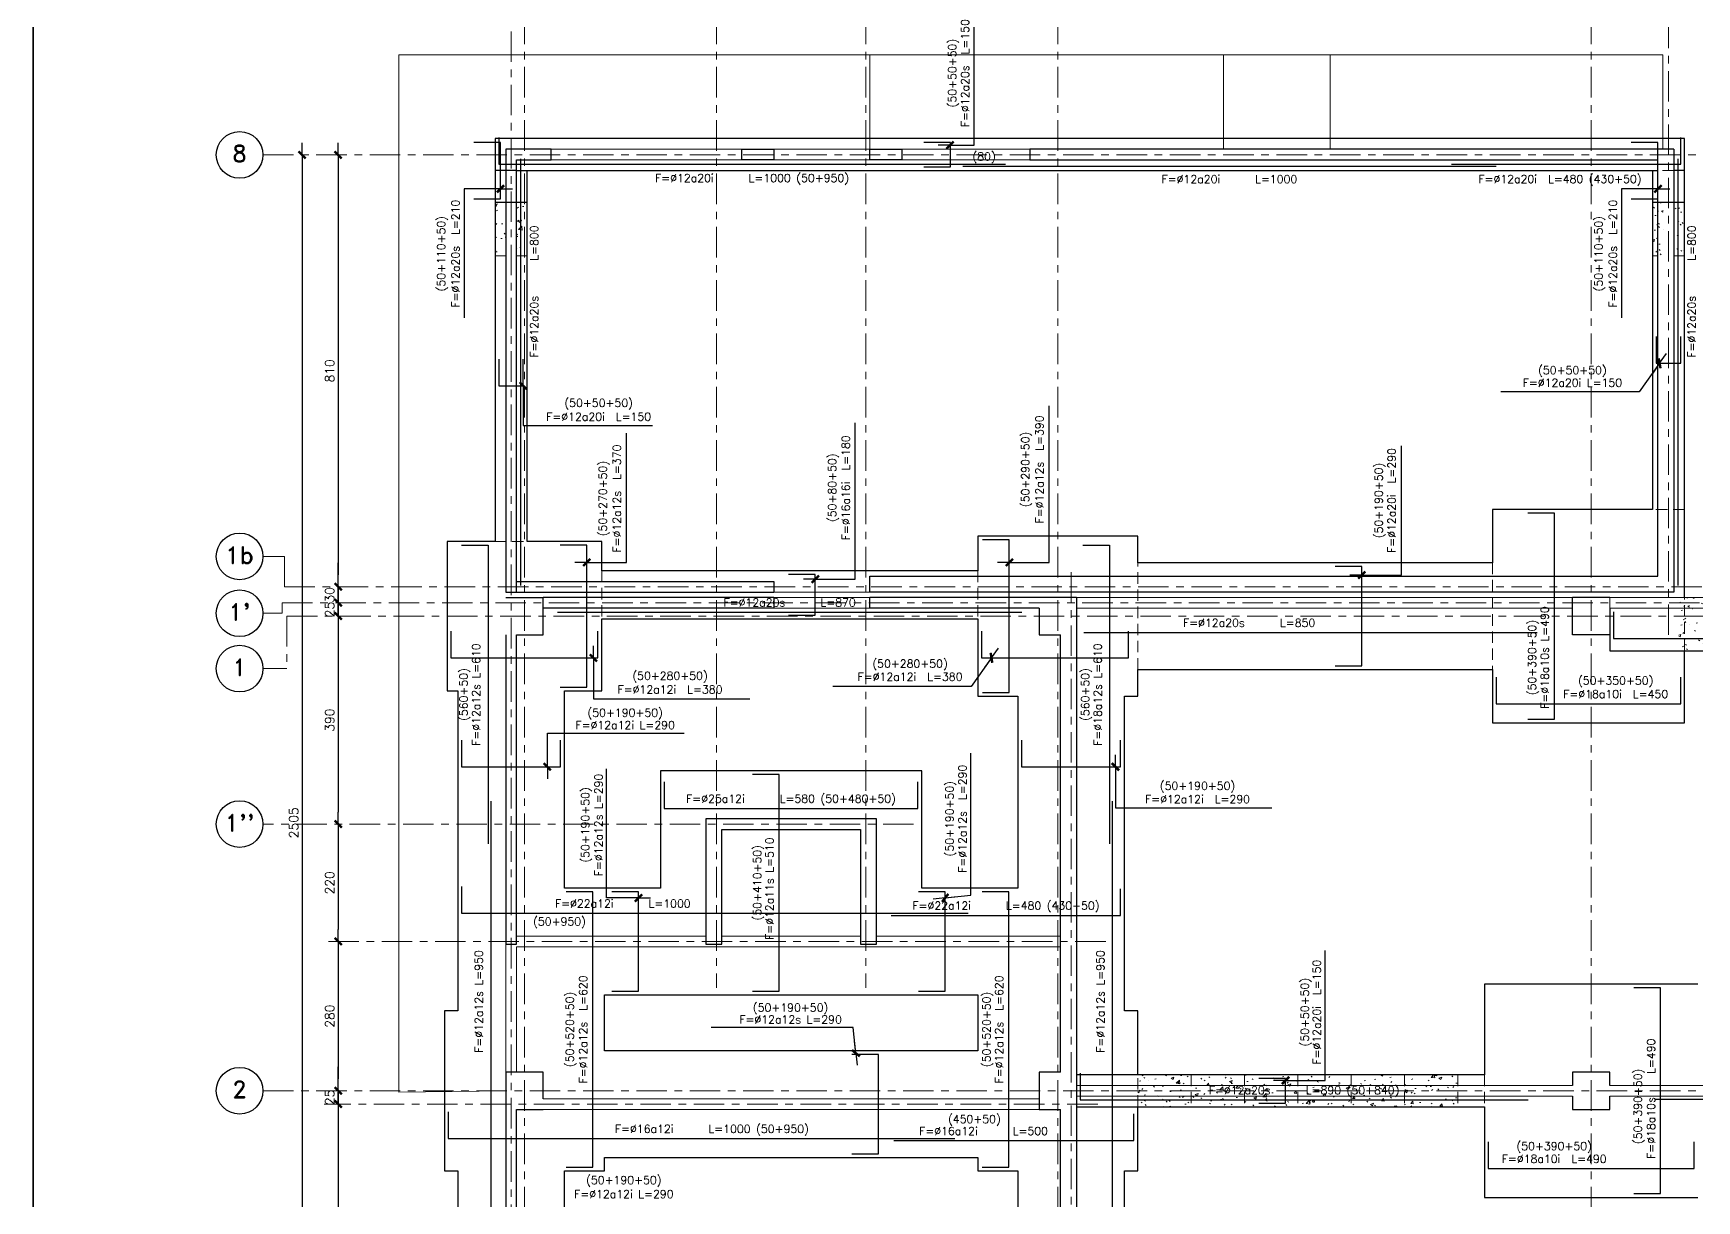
# Model space of a CAD drawing. Extents: x -4 to 6083, y -4 to 8618.
# Drawn here: x 0 to 3119, y 5314 to 7503 of the extents above; entities that cross this region are included whole.
import ezdxf
from ezdxf.enums import TextEntityAlignment as Align
from ezdxf.xclip import XClip

# ---------------------------------------------------------------- set-up
doc = ezdxf.new("R2010")
doc.units = 0
doc.header["$LTSCALE"] = 45
doc.header["$MEASUREMENT"] = 0
doc.header["$XCLIPFRAME"] = 0
doc.linetypes.add('2017_67-100$0$Grid Line', pattern=[2.2225, 1.27, -0.3175, 0.3175, -0.3175])
doc.linetypes.add('2017_67-100$0$RLE-PROYECCION', pattern=[0.71438, 0.47625, -0.23813])
doc.layers.get('0').update_dxf_attribs({"linetype": 'CONTINUOUS'})
for name, color, linetype, lineweight in [('2017_67-100$0$A-GENM', 3, 'CONTINUOUS', 15), ('2017_67-100$0$RLE-EJE', 3, 'CONTINUOUS', 25), ('2017_67-100$0$RLE-EJES', 1, '2017_67-100$0$Grid Line', 9), ('2017_67-100$0$RLE-FUNDACION', 3, 'CONTINUOUS', 25), ('2017_67-100$0$RLE-LOSA', 3, 'CONTINUOUS', 15), ('2017_67-100$0$RLE-MURO', 3, 'CONTINUOUS', 25), ('2017_67-100$0$RLE-PROYECCION', 2, '2017_67-100$0$RLE-PROYECCION', 15), ('2017_67-100$0$RLE-VIGA', 3, 'CONTINUOUS', 15)]:
    doc.layers.add(name, color=color, linetype=linetype, lineweight=lineweight)
for name, color, linetype in [('2017_67-100$0$RLA-COTAS', 2, 'CONTINUOUS'), ('fe', 7, 'CONTINUOUS'), ('RLA-FORMATO', 7, 'CONTINUOUS'), ('TEXTOS-SM', 3, 'CONTINUOUS')]:
    doc.layers.add(name, color=color, linetype=linetype)
doc.styles.add('2017_67-100$0$ROMAND', font='romand', dxfattribs={"height": 31.5})
doc.styles.add('2017_67-100$0$ROMANS', font='ROMANS.shx', dxfattribs={"height": 16.875})
doc.styles.add('ROMANS', font='ROMANS.shx', dxfattribs={"height": 16.875})
doc.styles.add('ROMANS0', font='romans.shx')
doc.dimstyles.new('2017_67-100$0$ING-75', dxfattribs={"dimscale": 75, "dimtxt": 0.27, "dimasz": 0.3, "dimexe": 0, "dimexo": 0, "dimgap": 0.1, "dimtad": 1, "dimdec": 1, "dimzin": 12, "dimdsep": 46, "dimtxsty": '2017_67-100$0$ROMANS', "dimblk": '2017_67-100$0$TICK1', "dimblk1": '2017_67-100$0$TICK1', "dimblk2": '2017_67-100$0$TICK1', "dimcen": 0.09, "dimclrd": 2, "dimclre": 1, "dimclrt": 3, "dimadec": 0, "dimazin": 0, "dimtfac": 1, "dimtdec": 0, "dimtix": 1, "dimtmove": 2, "dimatfit": 3, "dimldrblk": '2017_67-100$0$TICK1', "dimfxl": 0, "dimfxlon": 1, "dimtolj": 1, "dimtzin": 0, "dimarcsym": 0})
doc.dimstyles.new('ING-75', dxfattribs={"dimscale": 75, "dimtxt": 0.27, "dimasz": 0.3, "dimexe": 0, "dimexo": 0, "dimgap": 0.1, "dimtad": 1, "dimdec": 1, "dimzin": 12, "dimdsep": 46, "dimtxsty": 'ROMANS', "dimblk": 'TICK1', "dimblk1": 'TICK1', "dimblk2": 'TICK1', "dimcen": 0.09, "dimclrd": 2, "dimclre": 1, "dimclrt": 3, "dimadec": 0, "dimazin": 0, "dimtfac": 1, "dimtdec": 0, "dimtix": 1, "dimtmove": 2, "dimatfit": 3, "dimldrblk": 'TICK1', "dimfxl": 0, "dimfxlon": 1, "dimtolj": 1, "dimtzin": 0, "dimarcsym": 0})

# ---------------------------------------------------------------- blocks, each defined once
blk = doc.blocks.new('2017_67-100$0$TICK1')
at = {"color": 2}
for points in [[(0, 0), (-1, 0)], [(0, 0), (1, 0)]]:
    blk.add_lwpolyline(points, dxfattribs=at)
at = {"color": 2, "const_width": 0.2}
blk.add_lwpolyline([(-0.3, -0.3), (0.3, 0.3)], dxfattribs=at)
blk = doc.blocks.new('*D53')
at = {"layer": '2017_67-100$0$RLA-COTAS', "color": 2, "lineweight": -2, "transparency": 16777216}
blk.add_line((385.6, 7252.6), (385.6, 4792.6), dxfattribs=at)
at = {"layer": '2017_67-100$0$RLA-COTAS', "color": 2, "lineweight": -2, "transparency": 16777216, "xscale": 22.5, "yscale": 22.5, "zscale": 22.5}
for p, rotation in [((385.6, 7275.1), 90), ((385.6, 4770.1), 270)]:
    blk.add_blockref('2017_67-100$0$TICK1', p, dxfattribs=dict(at, rotation=rotation))
at = {"layer": '2017_67-100$0$RLA-COTAS', "color": 3, "transparency": 16777216, "insert": (369.7, 6022.6), "char_height": 16.88, "attachment_point": 5, "rotation": 90, "style": '2017_67-100$0$ROMANS'}
blk.add_mtext('\\A1;2505', dxfattribs=at)
blk = doc.blocks.new('*D54')
at = {"layer": '2017_67-100$0$RLA-COTAS', "color": 2, "lineweight": -2, "transparency": 16777216}
blk.add_line((453.1, 7252.6), (453.1, 6487.6), dxfattribs=at)
at = {"layer": '2017_67-100$0$RLA-COTAS', "color": 2, "lineweight": -2, "transparency": 16777216, "xscale": 22.5, "yscale": 22.5, "zscale": 22.5}
for p, rotation in [((453.1, 7275.1), 90), ((453.1, 6465.1), 270)]:
    blk.add_blockref('2017_67-100$0$TICK1', p, dxfattribs=dict(at, rotation=rotation))
at = {"layer": '2017_67-100$0$RLA-COTAS', "color": 3, "transparency": 16777216, "insert": (437.2, 6870.1), "char_height": 16.88, "attachment_point": 5, "rotation": 90, "style": '2017_67-100$0$ROMANS'}
blk.add_mtext('\\A1;810', dxfattribs=at)
blk = doc.blocks.new('*D55')
at = {"layer": '2017_67-100$0$RLA-COTAS', "color": 2, "lineweight": -2, "transparency": 16777216}
for p, q in [((453.1, 6487.6), (453.1, 6510.1)), ((453.1, 6465.1), (453.1, 6435.1)), ((453.1, 6412.6), (453.1, 6390.1))]:
    blk.add_line(p, q, dxfattribs=at)
at = {"layer": '2017_67-100$0$RLA-COTAS', "color": 2, "lineweight": -2, "transparency": 16777216, "xscale": 22.5, "yscale": 22.5, "zscale": 22.5}
for p, rotation in [((453.1, 6465.1), 270), ((453.1, 6435.1), 90)]:
    blk.add_blockref('2017_67-100$0$TICK1', p, dxfattribs=dict(at, rotation=rotation))
at = {"layer": '2017_67-100$0$RLA-COTAS', "color": 3, "transparency": 16777216, "insert": (437.2, 6450.1), "char_height": 16.88, "attachment_point": 5, "rotation": 90, "style": '2017_67-100$0$ROMANS'}
blk.add_mtext('\\A1;30', dxfattribs=at)
blk = doc.blocks.new('*D56')
at = {"layer": '2017_67-100$0$RLA-COTAS', "color": 2, "lineweight": -2, "transparency": 16777216}
for p, q in [((453.1, 6457.6), (453.1, 6480.1)), ((453.1, 6435.1), (453.1, 6410.1)), ((453.1, 6387.6), (453.1, 6365.1))]:
    blk.add_line(p, q, dxfattribs=at)
at = {"layer": '2017_67-100$0$RLA-COTAS', "color": 2, "lineweight": -2, "transparency": 16777216, "xscale": 22.5, "yscale": 22.5, "zscale": 22.5}
for p, rotation in [((453.1, 6435.1), 270), ((453.1, 6410.1), 90)]:
    blk.add_blockref('2017_67-100$0$TICK1', p, dxfattribs=dict(at, rotation=rotation))
at = {"layer": '2017_67-100$0$RLA-COTAS', "color": 3, "transparency": 16777216, "insert": (437.2, 6422.6), "char_height": 16.88, "attachment_point": 5, "rotation": 90, "style": '2017_67-100$0$ROMANS'}
blk.add_mtext('\\A1;25', dxfattribs=at)
blk = doc.blocks.new('*D57')
at = {"layer": '2017_67-100$0$RLA-COTAS', "color": 2, "lineweight": -2, "transparency": 16777216}
blk.add_line((453.1, 6387.6), (453.1, 6042.6), dxfattribs=at)
at = {"layer": '2017_67-100$0$RLA-COTAS', "color": 2, "lineweight": -2, "transparency": 16777216, "xscale": 22.5, "yscale": 22.5, "zscale": 22.5}
for p, rotation in [((453.1, 6410.1), 90), ((453.1, 6020.1), 270)]:
    blk.add_blockref('2017_67-100$0$TICK1', p, dxfattribs=dict(at, rotation=rotation))
at = {"layer": '2017_67-100$0$RLA-COTAS', "color": 3, "transparency": 16777216, "insert": (437.2, 6215.1), "char_height": 16.88, "attachment_point": 5, "rotation": 90, "style": '2017_67-100$0$ROMANS'}
blk.add_mtext('\\A1;390', dxfattribs=at)
blk = doc.blocks.new('*D58')
at = {"layer": '2017_67-100$0$RLA-COTAS', "color": 2, "lineweight": -2, "transparency": 16777216}
blk.add_line((453.1, 5997.6), (453.1, 5822.6), dxfattribs=at)
at = {"layer": '2017_67-100$0$RLA-COTAS', "color": 2, "lineweight": -2, "transparency": 16777216, "xscale": 22.5, "yscale": 22.5, "zscale": 22.5}
for p, rotation in [((453.1, 6020.1), 90), ((453.1, 5800.1), 270)]:
    blk.add_blockref('2017_67-100$0$TICK1', p, dxfattribs=dict(at, rotation=rotation))
at = {"layer": '2017_67-100$0$RLA-COTAS', "color": 3, "transparency": 16777216, "insert": (437.2, 5910.1), "char_height": 16.88, "attachment_point": 5, "rotation": 90, "style": '2017_67-100$0$ROMANS'}
blk.add_mtext('\\A1;220', dxfattribs=at)
blk = doc.blocks.new('*D59')
at = {"layer": '2017_67-100$0$RLA-COTAS', "color": 2, "lineweight": -2, "transparency": 16777216}
blk.add_line((453.1, 5777.6), (453.1, 5542.6), dxfattribs=at)
at = {"layer": '2017_67-100$0$RLA-COTAS', "color": 2, "lineweight": -2, "transparency": 16777216, "xscale": 22.5, "yscale": 22.5, "zscale": 22.5}
for p, rotation in [((453.1, 5800.1), 90), ((453.1, 5520.1), 270)]:
    blk.add_blockref('2017_67-100$0$TICK1', p, dxfattribs=dict(at, rotation=rotation))
at = {"layer": '2017_67-100$0$RLA-COTAS', "color": 3, "transparency": 16777216, "insert": (437.2, 5660.1), "char_height": 16.88, "attachment_point": 5, "rotation": 90, "style": '2017_67-100$0$ROMANS'}
blk.add_mtext('\\A1;280', dxfattribs=at)
blk = doc.blocks.new('*D60')
at = {"layer": '2017_67-100$0$RLA-COTAS', "color": 2, "lineweight": -2, "transparency": 16777216}
for p, q in [((453.1, 5542.6), (453.1, 5565.1)), ((453.1, 5520.1), (453.1, 5495.1)), ((453.1, 5472.6), (453.1, 5450.1))]:
    blk.add_line(p, q, dxfattribs=at)
at = {"layer": '2017_67-100$0$RLA-COTAS', "color": 2, "lineweight": -2, "transparency": 16777216, "xscale": 22.5, "yscale": 22.5, "zscale": 22.5}
for p, rotation in [((453.1, 5520.1), 270), ((453.1, 5495.1), 90)]:
    blk.add_blockref('2017_67-100$0$TICK1', p, dxfattribs=dict(at, rotation=rotation))
at = {"layer": '2017_67-100$0$RLA-COTAS', "color": 3, "transparency": 16777216, "insert": (437.2, 5507.6), "char_height": 16.88, "attachment_point": 5, "rotation": 90, "style": '2017_67-100$0$ROMANS'}
blk.add_mtext('\\A1;25', dxfattribs=at)
blk = doc.blocks.new('*D61')
at = {"layer": '2017_67-100$0$RLA-COTAS', "color": 2, "lineweight": -2, "transparency": 16777216}
blk.add_line((453.1, 5472.6), (453.1, 5048.1), dxfattribs=at)
at = {"layer": '2017_67-100$0$RLA-COTAS', "color": 2, "lineweight": -2, "transparency": 16777216, "xscale": 22.5, "yscale": 22.5, "zscale": 22.5}
for p, rotation in [((453.1, 5495.1), 90), ((453.1, 5025.6), 270)]:
    blk.add_blockref('2017_67-100$0$TICK1', p, dxfattribs=dict(at, rotation=rotation))
at = {"layer": '2017_67-100$0$RLA-COTAS', "color": 3, "transparency": 16777216, "insert": (437.2, 5260.4), "char_height": 16.88, "attachment_point": 5, "rotation": 90, "style": '2017_67-100$0$ROMANS'}
blk.add_mtext('\\A1;469.5', dxfattribs=at)
blk = doc.blocks.new('TICK1')
at = {"color": 2}
for points in [[(0, 0), (-1, 0)], [(0, 0), (1, 0)]]:
    blk.add_lwpolyline(points, dxfattribs=at)
at = {"color": 2, "const_width": 0.2}
blk.add_lwpolyline([(-0.3, -0.3), (0.3, 0.3)], dxfattribs=at)
blk = doc.blocks.new('2017_67-100')
at = {"layer": '2017_67-100$0$A-GENM'}
h = blk.add_hatch(dxfattribs=at)
h.set_pattern_fill('FP_3', color=1, style=0, pattern_type=2)
h.set_pattern_definition([(50, (3196.585, 5997.944), (54.65545, -4.7815), [5.715, -62.865]), (355, (3196.585, 5997.944), (-10.5728, 57.3166), [4.572, -50.292]), (100.451, (3201.14, 5997.546), (44.0828, 52.5349), [4.857, -53.427]), (46.184, (3196.585, 6013.184), (81.3237, -12.6129), [8.572, -94.297]), (96.636, (3203.36, 6012.13), (71.2212, 74.2287), [7.286, -80.141]), (351.184, (3196.585, 6013.18), (71.2217, 74.2274), [6.858, -75.438]), (21, (3204.205, 6009.374), (45.4846, -30.6795), [5.715, -62.865]), (326, (3204.205, 6009.374), (18.5405, 55.256), [4.572, -50.292]), (71.451, (3207.995, 6006.817), (64.0251, 24.5763), [4.857, -53.427]), (37.5, (3196.585, 5997.944), (0.9261, 25.36672), [2.515, -47.168, 2.515, -48.539, -50.483]), (37.5, (3196.585, 5997.944), (0.9261, 25.36672), [-100.736, 2.515, -47.968]), (7.5, (3196.585, 5997.944), (20.04558, 30.0546), [2.515, -26.594, 2.515, -46.025, -19.241]), (7.5, (3196.585, 5997.944), (20.04558, 30.0546), [-77.648, 2.515, -16.726]), (327.5, (3179.592, 5997.944), (40.67682, -1.71882), [2.515, -16.535, 2.515, -56.921, -78.867]), (327.5, (3179.592, 5997.944), (40.67682, -1.71882), [-78.486, 2.515, -76.352]), (317.5, (3171.97, 5997.944), (44.4383, 7.62794), [2.515, -22.25, 2.515, -36.957, -56.007]), (317.5, (3171.97, 5997.944), (44.4383, 7.62794), [-64.237, 2.515, -53.492])])
h.paths.add_polyline_path([(767.065, 7085.628), (767.065, 7185.628), (747.065, 7185.628), (747.065, 7085.628)], flags=0)
h.paths.add_polyline_path([(807.065, 7085.628), (807.065, 7185.628), (787.065, 7185.628), (787.065, 7085.628)], flags=0)
h = blk.add_hatch(dxfattribs=at)
h.set_pattern_fill('FP_1', color=1, style=0, pattern_type=2)
h.set_pattern_definition([(50, (3157.694, 5997.944), (54.6555, -4.7815), [5.715, -62.865]), (355, (3157.694, 5997.944), (-10.5728, 57.3166), [4.572, -50.292]), (100.451, (3162.25, 5997.546), (44.0828, 52.535), [4.857, -53.427]), (46.184, (3157.694, 6013.184), (81.3237, -12.613), [8.572, -94.297]), (96.636, (3164.47, 6012.13), (71.221, 74.2287), [7.286, -80.141]), (351.184, (3157.694, 6013.18), (71.2217, 74.2274), [6.858, -75.438]), (21, (3165.314, 6009.374), (45.4846, -30.6795), [5.715, -62.865]), (326, (3165.314, 6009.374), (18.5405, 55.256), [4.572, -50.292]), (71.451, (3169.104, 6006.817), (64.025, 24.5763), [4.857, -53.427]), (37.5, (3157.694, 5997.944), (0.9261, 25.36672), [2.515, -47.168, 2.515, -48.539, -50.483]), (37.5, (3157.694, 5997.944), (0.9261, 25.36672), [-100.736, 2.515, -47.968]), (7.5, (3157.694, 5997.944), (20.0456, 30.0546), [2.515, -26.594, 2.515, -46.025, -19.241]), (7.5, (3157.694, 5997.944), (20.0456, 30.0546), [-77.648, 2.515, -16.726]), (327.5, (3140.701, 5997.944), (40.6768, -1.71882), [2.515, -16.535, 2.515, -56.921, -78.867]), (327.5, (3140.701, 5997.944), (40.6768, -1.71882), [-78.486, 2.515, -76.352]), (317.5, (3133.08, 5997.944), (44.4383, 7.6279), [2.515, -22.25, 2.515, -36.957, -56.007]), (317.5, (3133.08, 5997.944), (44.4383, 7.6279), [-64.237, 2.515, -53.492])])
h.paths.add_polyline_path([(2977.069, 7085.628), (2977.069, 7185.628), (2957.069, 7185.628), (2957.069, 7085.628), (2973.183, 7085.628)], flags=0)
h.paths.add_polyline_path([(2917.069, 7085.628), (2937.069, 7085.628), (2937.069, 7185.628), (2917.069, 7185.628)], flags=0)
h = blk.add_hatch(dxfattribs=at)
h.set_pattern_fill('FP_1', color=1, style=0, pattern_type=2)
h.set_pattern_definition([(50, (3207.194, 5257.44), (54.6555, -4.7815), [5.715, -62.865]), (355, (3207.194, 5257.44), (-10.5728, 57.3166), [4.572, -50.292]), (100.451, (3211.75, 5257.04), (44.0828, 52.535), [4.857, -53.427]), (46.184, (3207.194, 5272.68), (81.3237, -12.613), [8.572, -94.297]), (96.636, (3213.97, 5271.63), (71.221, 74.2287), [7.286, -80.141]), (351.184, (3207.194, 5272.68), (71.2217, 74.2274), [6.858, -75.438]), (21, (3214.814, 5268.87), (45.4846, -30.6795), [5.715, -62.865]), (326, (3214.814, 5268.87), (18.5405, 55.256), [4.572, -50.292]), (71.451, (3218.604, 5266.31), (64.025, 24.5763), [4.857, -53.427]), (37.5, (3207.194, 5257.439), (0.9261, 25.36672), [2.515, -47.168, 2.515, -48.539, -50.483]), (37.5, (3207.194, 5257.439), (0.9261, 25.36672), [-100.736, 2.515, -47.968]), (7.5, (3207.194, 5257.44), (20.0456, 30.0546), [2.515, -26.594, 2.515, -46.025, -19.241]), (7.5, (3207.194, 5257.44), (20.0456, 30.0546), [-77.648, 2.515, -16.726]), (327.5, (3190.201, 5257.439), (40.6768, -1.71882), [2.515, -16.535, 2.515, -56.921, -78.867]), (327.5, (3190.201, 5257.439), (40.6768, -1.71882), [-78.486, 2.515, -76.352]), (317.5, (3182.58, 5257.44), (44.4383, 7.6279), [2.515, -22.25, 2.515, -36.957, -56.007]), (317.5, (3182.58, 5257.44), (44.4383, 7.6279), [-64.237, 2.515, -53.492])])
h.paths.add_polyline_path([(3566.569, 6345.123), (3566.569, 6445.123), (2991.952, 6445.123), (2991.952, 6345.123), (3022.683, 6345.123)])
h.paths.add_polyline_path([(2966.569, 6345.123), (2986.569, 6345.123), (2986.569, 6445.123), (2966.569, 6445.123)])
h = blk.add_hatch(dxfattribs=at)
h.set_pattern_fill('FP_1', color=1, style=0, pattern_type=2)
h.set_pattern_definition([(50, (2192.69, 4402.455), (54.6555, -4.7815), [5.715, -62.865]), (355, (2192.69, 4402.455), (-10.5728, 57.3166), [4.572, -50.292]), (100.451, (2197.245, 4402.06), (44.0828, 52.535), [4.857, -53.427]), (46.184, (2192.69, 4417.695), (81.3237, -12.613), [8.572, -94.297]), (96.636, (2199.47, 4416.644), (71.221, 74.2287), [7.286, -80.141]), (351.184, (2192.69, 4417.695), (71.2217, 74.2274), [6.858, -75.438]), (21, (2200.31, 4413.885), (45.4846, -30.6795), [5.715, -62.865]), (326, (2200.31, 4413.885), (18.5405, 55.256), [4.572, -50.292]), (71.451, (2204.1, 4411.33), (64.025, 24.5763), [4.857, -53.427]), (37.5, (2192.69, 4402.455), (0.9261, 25.36672), [2.515, -47.168, 2.515, -48.539, -50.483]), (37.5, (2192.69, 4402.455), (0.9261, 25.36672), [-100.736, 2.515, -47.968]), (7.5, (2192.69, 4402.455), (20.0456, 30.0546), [2.515, -26.594, 2.515, -46.025, -19.241]), (7.5, (2192.69, 4402.455), (20.0456, 30.0546), [-77.648, 2.515, -16.726]), (327.5, (2175.697, 4402.455), (40.6768, -1.71882), [2.515, -16.535, 2.515, -56.921, -78.867]), (327.5, (2175.697, 4402.455), (40.6768, -1.71882), [-78.486, 2.515, -76.352]), (317.5, (2168.077, 4402.455), (44.4383, 7.6279), [2.515, -22.25, 2.515, -36.957, -56.007]), (317.5, (2168.077, 4402.455), (44.4383, 7.6279), [-64.237, 2.515, -53.492])])
h.paths.add_polyline_path([(2552.065, 5490.14), (2552.065, 5550.144), (1977.448, 5550.144), (1977.448, 5490.14), (2008.178, 5490.14)])
h.paths.add_polyline_path([(1952.065, 5490.14), (1972.065, 5490.14), (1972.065, 5550.144), (1952.065, 5550.144)])
for p, q in [((747.065, 7185.628), (767.065, 7185.628)), ((787.065, 7185.628), (807.065, 7185.628)), ((2917.069, 7185.628), (2927.069, 7185.628)), ((2917.069, 7185.628), (2927.069, 7185.628)), ((2957.069, 7185.628), (2977.069, 7185.628)), ((2957.069, 7185.628), (2977.069, 7185.628))]:
    blk.add_line(p, q, dxfattribs=at)
at = {"layer": '2017_67-100$0$A-GENM', "color": 1}
for p, q in [((747.065, 7085.628), (767.065, 7085.628)), ((787.065, 7085.628), (807.065, 7085.628)), ((2917.069, 7085.628), (2927.069, 7085.628)), ((2957.069, 7085.628), (2977.069, 7085.628))]:
    blk.add_line(p, q, dxfattribs=at)
at = {"layer": '2017_67-100$0$RLE-EJE'}
for centre in [(268.315, 7275.128), (268.315, 6522.065), (268.315, 6415.446), (268.315, 6311.663), (268.315, 6020.127), (268.315, 5520.144)]:
    blk.add_circle(centre, 43.75, dxfattribs=at)
at = {"layer": '2017_67-100$0$RLE-EJES'}
for p, q in [((802.065, 7940.128), (802.065, 3264.931)), ((1162.065, 7940.128), (1162.065, 5713.285)), ((1442.065, 7940.128), (1442.065, 5713.285)), ((1802.065, 7940.128), (1802.065, 3264.931)), ((2802.065, 7940.128), (2802.065, 3264.931)), ((2947.065, 6375.128), (2947.065, 7940.128)), ((777.065, 7906.893), (777.065, 3302.6)), ((312.065, 7275.128), (5712.081, 7275.128)), ((352.395, 6522.065), (312.065, 6522.065)), ((352.395, 6465.144), (352.395, 6522.065)), ((1827.065, 6492.793), (1827.065, 3302.6)), ((352.395, 6465.144), (3550.79, 6465.144)), ((347.924, 6435.128), (5674.086, 6435.128)), ((347.924, 6435.128), (347.924, 6415.446)), ((347.924, 6415.446), (312.065, 6415.446)), ((356.865, 6410.144), (356.865, 6311.663)), ((356.865, 6410.144), (5712.081, 6410.144)), ((356.865, 6311.663), (312.065, 6311.663)), ((1531.849, 6020.127), (312.065, 6020.127)), ((1892.065, 5800.128), (432.065, 5800.128)), ((312.065, 5520.144), (5712.081, 5520.144)), ((1877.065, 5495.144), (427.065, 5495.144))]:
    blk.add_line(p, q, dxfattribs=at)
at = {"layer": '2017_67-100$0$RLE-FUNDACION'}
for p, q in [((747.065, 7305.628), (747.065, 6550.144)), ((2977.069, 7305.628), (747.065, 7305.628)), ((2977.069, 6445.128), (2977.069, 7305.628)), ((767.065, 7245.628), (747.065, 7245.628)), ((787.06, 7245.628), (767.07, 7245.628)), ((787.065, 7245.628), (2927.069, 7245.628)), ((807.065, 6550.144), (807.065, 7245.628)), ((2917.069, 7245.628), (2917.069, 6610.144)), ((2977.069, 7245.628), (2957.069, 7245.628)), ((767.065, 7185.628), (747.065, 7185.628)), ((787.06, 7185.628), (767.07, 7185.628)), ((807.065, 7185.628), (787.065, 7185.628)), ((2927.069, 7185.628), (2917.069, 7185.628)), ((2957.064, 7185.628), (2927.074, 7185.628)), ((2977.069, 7185.628), (2957.069, 7185.628)), ((2917.069, 6610.144), (2617.069, 6610.144)), ((2617.069, 6610.144), (2617.069, 6510.144)), ((747.065, 6550.144), (657.065, 6550.144)), ((657.065, 6550.144), (657.065, 6270.144)), ((947.065, 6550.144), (807.065, 6550.144)), ((947.065, 6495.124), (947.065, 6550.144)), ((1952.065, 6560.144), (1652.065, 6560.144)), ((1652.065, 6560.144), (1652.065, 6495.124)), ((1952.065, 6510.144), (1952.065, 6560.144)), ((1652.065, 6495.124), (947.065, 6495.124)), ((2617.069, 6510.144), (1952.065, 6510.144)), ((947.065, 6270.144), (947.065, 6405.128)), ((947.065, 6405.128), (1652.065, 6405.128)), ((1652.065, 6405.128), (1652.065, 6260.144)), ((2837.065, 6375.128), (2837.065, 6345.128)), ((2837.065, 6345.128), (3602.065, 6345.128)), ((2977.069, 6210.144), (2977.069, 6345.128)), ((1952.065, 6260.144), (1952.065, 6310.144)), ((1952.065, 6310.144), (2617.069, 6310.144)), ((2617.069, 6310.144), (2617.069, 6210.144)), ((657.065, 6270.144), (677.065, 6270.144)), ((677.065, 6270.144), (677.065, 5670.144)), ((877.065, 5900.128), (877.065, 6270.144)), ((877.065, 6270.144), (947.065, 6270.144)), ((1652.065, 6260.144), (1727.065, 6260.144)), ((1727.065, 6260.144), (1727.065, 5900.128)), ((1927.065, 5670.144), (1927.065, 6260.144)), ((1927.065, 6260.144), (1952.065, 6260.144)), ((2617.069, 6210.144), (2977.069, 6210.144)), ((1057.065, 6120.127), (1057.065, 5900.128)), ((1547.065, 6120.127), (1057.065, 6120.127)), ((1547.065, 5900.128), (1547.065, 6120.127)), ((1057.065, 5900.128), (877.065, 5900.128)), ((1727.065, 5900.128), (1547.065, 5900.128)), ((2602.065, 5720.144), (2602.065, 5550.144)), ((3002.065, 5720.144), (2602.065, 5720.144)), ((952.065, 5700.128), (1652.065, 5700.128)), ((952.065, 5595.144), (952.065, 5700.128)), ((1652.065, 5700.128), (1652.065, 5595.144)), ((677.065, 5670.144), (652.065, 5670.144)), ((652.065, 5670.144), (652.065, 5370.144)), ((1952.065, 5670.144), (1927.065, 5670.144)), ((1952.065, 5550.144), (1952.065, 5670.144)), ((1652.065, 5595.144), (952.065, 5595.144)), ((2602.065, 5550.144), (1837.065, 5550.144)), ((1837.065, 5490.144), (2602.065, 5490.144)), ((1952.065, 5370.144), (1952.065, 5490.144)), ((2602.065, 5490.144), (2602.065, 5320.144)), ((652.065, 5370.144), (677.065, 5370.144)), ((677.065, 5370.144), (677.065, 4945.108)), ((877.065, 4945.124), (877.065, 5370.144)), ((877.065, 5370.144), (952.065, 5370.144)), ((952.065, 5370.144), (952.065, 5395.144)), ((952.065, 5395.144), (1652.065, 5395.144)), ((1652.065, 5395.144), (1652.065, 5370.144)), ((1652.065, 5370.144), (1727.065, 5370.144)), ((1727.065, 5370.144), (1727.065, 4945.124)), ((1927.065, 4945.124), (1927.065, 5370.144)), ((1927.065, 5370.144), (1952.065, 5370.144)), ((2602.065, 5320.144), (3002.065, 5320.144))]:
    blk.add_line(p, q, dxfattribs=at)
at = {"layer": '2017_67-100$0$RLE-LOSA'}
for p, q in [((567.065, 5517.593), (567.065, 7462.628)), ((567.065, 7462.628), (2936.569, 7462.628)), ((1449.69, 7462.628), (1449.69, 7285.628)), ((2112.825, 7462.628), (2112.825, 7285.628)), ((2312.825, 7462.628), (2312.825, 7285.628)), ((2936.569, 7462.628), (2936.569, 7285.628)), ((1269.69, 6455.144), (1449.69, 6455.144)), ((1449.69, 6445.144), (1269.69, 6445.144)), ((767.065, 5519.699), (567.065, 5517.593))]:
    blk.add_line(p, q, dxfattribs=at)
at = {"layer": '2017_67-100$0$RLE-MURO'}
for p, q in [((852.065, 7285.628), (767.065, 7285.628)), ((767.065, 7285.628), (767.065, 6455.144)), ((852.065, 7265.628), (852.065, 7285.628)), ((2957.069, 7285.628), (1749.59, 7285.628)), ((1749.59, 7285.628), (1749.59, 7265.628)), ((2957.069, 7285.628), (2957.069, 6455.144)), ((787.065, 6455.144), (787.065, 7265.628)), ((787.065, 7265.628), (852.065, 7265.628)), ((1749.59, 7265.628), (2927.069, 7265.628)), ((2927.069, 6485.144), (2927.069, 7265.628)), ((787.065, 6475.144), (1269.69, 6475.144)), ((1269.69, 6475.144), (1269.69, 6455.144)), ((1449.69, 6485.144), (2927.069, 6485.144)), ((1449.69, 6455.144), (1449.69, 6485.144)), ((767.065, 6455.144), (787.065, 6455.144)), ((767.065, 6445.128), (837.065, 6445.128)), ((787.065, 6455.144), (1269.69, 6455.144)), ((837.065, 6445.128), (837.065, 6445.144)), ((1269.69, 6445.144), (837.065, 6445.144)), ((837.065, 6375.144), (837.065, 6445.128)), ((1269.69, 6425.128), (837.065, 6425.128)), ((1269.69, 6445.144), (1269.69, 6425.128)), ((2957.069, 6455.144), (1449.69, 6455.144)), ((1449.69, 6425.128), (1449.69, 6445.144)), ((1837.065, 6445.144), (1449.69, 6445.144)), ((1767.065, 6425.128), (1449.69, 6425.128)), ((1767.065, 6425.128), (1767.065, 6375.144)), ((1837.065, 6445.144), (1837.065, 4760.128)), ((2837.065, 6445.128), (2767.065, 6445.128)), ((2767.065, 6375.128), (2767.065, 6445.128)), ((2837.065, 6425.128), (2837.065, 6375.128)), ((767.065, 6375.144), (767.065, 5795.128)), ((787.065, 6375.144), (837.065, 6375.144)), ((787.065, 5795.128), (787.065, 6375.144)), ((1767.065, 6375.144), (1807.065, 6375.144)), ((1807.065, 5555.144), (1807.065, 6375.144)), ((2837.065, 6375.128), (2767.065, 6375.128)), ((1142.065, 6030.127), (1142.065, 5795.128)), ((1462.065, 6030.127), (1142.065, 6030.127)), ((1462.065, 5795.128), (1462.065, 6030.127)), ((1172.065, 5795.128), (1172.065, 6010.127)), ((1172.065, 6010.127), (1432.065, 6010.127)), ((1432.065, 6010.127), (1432.065, 5795.128)), ((767.065, 5795.128), (787.065, 5795.128)), ((1142.065, 5795.128), (1172.065, 5795.128)), ((1432.065, 5795.128), (1462.065, 5795.128)), ((837.065, 5555.144), (767.065, 5555.144)), ((767.065, 5555.144), (767.065, 4760.128)), ((837.065, 5505.144), (837.065, 5555.144)), ((1807.065, 5555.144), (1767.065, 5555.144)), ((1767.065, 5555.144), (1767.065, 5485.144)), ((2837.065, 5555.144), (2767.065, 5555.144)), ((2767.065, 5555.144), (2767.065, 5530.144)), ((2837.065, 5530.144), (2837.065, 5555.144)), ((2767.065, 5510.144), (2767.065, 5485.144)), ((2837.065, 5485.144), (2837.065, 5510.144)), ((767.065, 5485.144), (767.065, 4830.128)), ((787.065, 5485.144), (837.065, 5485.144)), ((787.065, 4830.128), (787.065, 5485.144)), ((1767.065, 5485.144), (1807.065, 5485.144)), ((1807.065, 4830.128), (1807.065, 5485.144)), ((2767.065, 5485.144), (2837.065, 5485.144))]:
    blk.add_line(p, q, dxfattribs=at)
for points in [[(1209.69, 7285.628), (1269.69, 7285.628), (1269.69, 7265.628), (1209.69, 7265.628)], [(1449.69, 7285.628), (1509.69, 7285.628), (1509.69, 7265.628), (1449.69, 7265.628)]]:
    blk.add_lwpolyline(points, close=True, dxfattribs=at)
at = {"layer": '2017_67-100$0$RLE-PROYECCION'}
for p, q in [((2957.064, 7245.628), (2927.074, 7245.628)), ((2977.069, 6610.144), (2917.069, 6610.144)), ((747.065, 6550.144), (807.065, 6550.144)), ((947.065, 6495.124), (947.065, 6405.128)), ((1652.065, 6495.124), (1652.065, 6405.128)), ((1952.065, 6310.144), (1952.065, 6510.144)), ((2617.069, 6510.144), (2617.069, 6310.144)), ((2837.065, 6445.128), (2837.065, 6425.128)), ((2977.069, 6345.133), (2977.069, 6445.123)), ((1952.065, 5490.149), (1952.065, 5550.14)), ((2052.065, 5550.144), (2052.065, 5490.144)), ((2152.065, 5550.144), (2152.065, 5490.144)), ((2252.065, 5550.144), (2252.065, 5490.144)), ((2352.065, 5550.144), (2352.065, 5490.144)), ((2452.065, 5550.144), (2452.065, 5490.144)), ((2552.065, 5550.144), (2552.065, 5490.144)), ((2602.065, 5550.144), (2602.065, 5490.144))]:
    blk.add_line(p, q, dxfattribs=at)
at = {"layer": '2017_67-100$0$RLE-VIGA'}
for p, q in [((852.065, 7285.628), (1749.59, 7285.628)), ((1749.59, 7265.628), (852.065, 7265.628)), ((1449.69, 6425.128), (1269.69, 6425.128)), ((2628.175, 6445.128), (1837.065, 6445.128)), ((1837.065, 6425.128), (2628.175, 6425.128)), ((2767.065, 6445.128), (2628.175, 6445.128)), ((2628.175, 6425.128), (2767.065, 6425.128)), ((3602.065, 6445.128), (2837.065, 6445.128)), ((3602.065, 6445.128), (2837.065, 6445.128)), ((3602.065, 6425.128), (2837.065, 6425.128)), ((787.065, 5810.128), (1057.065, 5810.128)), ((1057.065, 5810.128), (1142.065, 5810.128)), ((1432.065, 5810.128), (1172.065, 5810.128)), ((1462.065, 5810.128), (1547.065, 5810.128)), ((1547.065, 5810.128), (1807.065, 5810.128)), ((767.065, 5795.128), (767.065, 5555.144)), ((787.065, 5790.128), (787.065, 5555.144)), ((1057.065, 5790.128), (787.065, 5790.128)), ((1142.065, 5790.128), (1057.065, 5790.128)), ((1462.065, 5790.128), (1142.065, 5790.128)), ((1547.065, 5790.128), (1462.065, 5790.128)), ((1807.065, 5790.128), (1547.065, 5790.128)), ((1837.065, 5530.144), (2767.065, 5530.144)), ((2837.065, 5530.144), (3767.065, 5530.144)), ((837.065, 5505.144), (1767.065, 5505.144)), ((2767.065, 5510.144), (1837.065, 5510.144)), ((3767.065, 5510.144), (2837.065, 5510.144)), ((1767.065, 5485.144), (837.065, 5485.144))]:
    blk.add_line(p, q, dxfattribs=at)
at = {"layer": '2017_67-100$0$RLE-EJE', "color": 5, "char_height": 31.25, "width": 1, "attachment_point": 2, "line_spacing_factor": 0.941778, "style": '2017_67-100$0$ROMAND'}
for s, insert in [('8', (268.121, 7293.259)), ('1b', (268.121, 6540.196)), ("1'", (268.121, 6433.578)), ('1', (268.121, 6329.794)), ("1''", (268.508, 6038.24)), ('2', (268.121, 5538.276))]:
    blk.add_mtext(s, dxfattribs=dict(at, insert=insert))
at = {"layer": '2017_67-100$0$RLA-COTAS'}
for base, p1, p2, picture, middle in [((385.599, 4770.128), (393.099, 7275.128), (393.099, 4770.128), '*D53', (369.662, 6022.628)), ((453.099, 6465.144), (460.599, 7275.128), (460.599, 6465.144), '*D54', (437.162, 6870.136)), ((453.099, 6435.128), (460.599, 6465.144), (460.599, 6435.128), '*D55', (437.162, 6450.136)), ((453.099, 6410.144), (460.599, 6435.128), (460.599, 6410.144), '*D56', (437.162, 6422.636)), ((453.099, 6020.127), (460.599, 6410.144), (460.599, 6020.127), '*D57', (437.162, 6215.136)), ((453.099, 5800.128), (460.599, 6020.127), (460.599, 5800.128), '*D58', (437.162, 5910.127)), ((453.099, 5520.144), (460.599, 5800.128), (460.599, 5520.144), '*D59', (437.162, 5660.136)), ((453.099, 5495.144), (460.599, 5520.144), (460.599, 5495.144), '*D60', (437.162, 5507.644)), ((453.099, 5025.628), (460.599, 5495.144), (460.599, 5025.628), '*D61', (437.162, 5260.386))]:
    dim = blk.add_linear_dim(base=base, p1=p1, p2=p2, angle=90, dimstyle='2017_67-100$0$ING-75', override={"dimexe": 0, "dimexo": 0, "dimdec": 1, "dimfxl": 0, "dimfxlon": 1}, dxfattribs=at)
    dim.commit()
    dim.dimension.update_dxf_attribs({"geometry": picture, "text_midpoint": middle})

msp = doc.modelspace()

# ---------------------------------------------------------------- linework, layer by layer
at = {"layer": 'fe'}
for points in [[(825.9, 7192.6), (875.9, 7192.6), (875.9, 7298.6), (825.9, 7298.6)], [(872.6, 7307.9), (872.6, 7257.9), (1822.6, 7257.9)], [(1669.6, 7252.6), (1719.6, 7252.6), (1719.6, 7298.6), (1669.6, 7298.6)], [(2658.6, 7257.9), (3088.6, 7257.9), (3088.6, 7307.9)], [(2996, 7192.6), (3046, 7192.6), (3046, 7298.6), (2996, 7298.6)], [(914, 6467.6), (914, 7267.6)], [(3084, 6467.6), (3084, 7267.6)], [(1742.6, 7253.9), (2742.6, 7253.9)], [(3042.6, 6934.3), (3042.6, 6884.3), (3088.6, 6884.3), (3088.6, 6934.3)], [(872.6, 6892.2), (872.6, 6842.2), (918.6, 6842.2), (918.6, 6892.2)], [(2801.8, 6217.1), (2851.8, 6217.1), (2851.8, 6603.1), (2801.8, 6603.1)], [(1779.9, 6267.1), (1829.9, 6267.1), (1829.9, 6553.1), (1779.9, 6553.1)], [(802.6, 6543.1), (852.6, 6543.1), (852.6, 5983.1)], [(987.7, 6277.1), (1037.7, 6277.1), (1037.7, 6543.1), (987.7, 6543.1)], [(1968, 6543.1), (2018, 6543.1), (2018, 5983.1)], [(1416, 6412.1), (1466, 6412.1), (1466, 6488.1), (1416, 6488.1)], [(2440.5, 6317.1), (2490.5, 6317.1), (2490.5, 6503.1), (2440.5, 6503.1)], [(983.1, 6417.5), (1853.1, 6417.5)], [(2962.6, 6418), (2962.6, 6368), (3812.6, 6368), (3812.6, 6368)], [(782.6, 6382), (782.6, 6332), (1058.6, 6332), (1058.6, 6382)], [(1777.6, 6382), (1777.6, 6332), (2053.6, 6332), (2053.6, 6382)], [(1969.6, 6379.4), (2819.6, 6379.4)], [(2742.6, 6295.9), (2742.6, 6245.9), (3088.6, 6245.9), (3088.6, 6295.9)], [(802.6, 6177.7), (802.6, 6127.7), (988.6, 6127.7), (988.6, 6177.7)], [(1852.6, 6177.7), (1852.6, 6127.7), (2038.6, 6127.7), (2038.6, 6177.7)], [(1348.6, 5707.1), (1398.6, 5707.1), (1398.6, 6113.1), (1348.6, 6113.1)], [(1182.6, 6099.6), (1182.6, 6049.6), (1658.6, 6049.6), (1658.6, 6099.6)], [(857.6, 6063.1), (857.6, 5113.1)], [(2023, 6063.1), (2023, 5113.1)], [(802.6, 5903), (802.6, 5853), (1752.6, 5853)], [(1608.6, 5849), (2038.6, 5849), (2038.6, 5899)], [(999, 5377.1), (1049, 5377.1), (1049, 5893.1), (999, 5893.1)], [(1084.7, 5707.1), (1134.7, 5707.1), (1134.7, 5893.1), (1084.7, 5893.1)], [(1659.6, 5707.1), (1709.6, 5707.1), (1709.6, 5893.1), (1659.6, 5893.1)], [(1778.9, 5377.1), (1828.9, 5377.1), (1828.9, 5893.1), (1778.9, 5893.1)], [(3001, 5327.1), (3051, 5327.1), (3051, 5713.1), (3001, 5713.1)], [(1534.6, 5402.1), (1584.6, 5402.1), (1584.6, 5588.1), (1534.6, 5588.1)], [(1962.6, 5552.9), (1962.6, 5502.9), (2802.6, 5502.9)], [(2297.6, 5497.1), (2347.6, 5497.1), (2347.6, 5543.1), (2297.6, 5543.1)], [(3040.6, 5504.5), (3800.6, 5504.5)], [(777.6, 5480.5), (777.6, 5430.5), (1727.6, 5430.5)], [(1613.6, 5426.5), (2063.6, 5426.5), (2063.6, 5476.5)], [(2727.6, 5424.1), (2727.6, 5374.1), (3113.6, 5374.1), (3113.6, 5424.1)]]:
    msp.add_lwpolyline(points, dxfattribs=at)
at = {"layer": 'RLA-FORMATO', "color": 6, "linetype": 'Continuous'}
for p, q in [((0, 8617.5), (0, 0)), ((0, 0), (0, 7890))]:
    msp.add_line(p, q, dxfattribs=at)

# ---------------------------------------------------------------- block references
ref = msp.add_blockref('2017_67-100', (118.6, 0))
XClip(ref).set_block_clipping_path([(100.2348287076, 3085.6938788593), (5901.4263983276, 8269.0292092424)])

# ---------------------------------------------------------------- texts
at = {"layer": 'fe', "color": 9, "style": 'ROMANS0'}
msp.add_text('(80)', height=15, dxfattribs=at).set_placement((1782.6, 7264.6), align=Align.CENTER)
at = {"layer": 'TEXTOS-SM', "style": 'ROMANS0'}
for s, rotation, p in [('F=%%C12a20s  L=150', 90, (1754.3, 7428.5)), ('(50+50+50)', 90, (1730.3, 7428.5)), ('F=%%C12a20s  L=210', 90, (799, 7089.9)), ('F=%%C12a20s  L=210', 90, (2969, 7089.9)), ('(50+110+50)', 90, (772.1, 7089.9)), ('(50+110+50)', 90, (2942.1, 7089.9)), ('F=%%c12a20s     L=800', 90, (946.6, 7018.9)), ('F=%%c12a20s     L=800', 90, (3116.6, 7018.9)), ('F=%%C12a12s  L=390', 90, (1893.8, 6685.3)), ('F=%%C16a16i  L=180', 90, (1530.7, 6650.9)), ('(50+290+50)', 90, (1867.4, 6685.3)), ('F=%%C12a12s  L=370', 90, (1101.6, 6630.6)), ('(50+80+50)', 90, (1505.3, 6650.9)), ('F=%%C12a20i  L=290', 90, (2554.2, 6627)), ('(50+270+50)', 90, (1075.2, 6630.6)), ('(50+190+50)', 90, (2529.9, 6627)), ('F=%%c12a20s     L=870', 360, (1418.1, 6428.2)), ('F=%%C18a10s L=490', 90, (2841.1, 6332.5)), ('F=%%c12a20s     L=850', 360, (2279.5, 6390.1)), ('(50+390+50)', 90, (2817.3, 6332.5)), ('F=%%C12a12s L=610', 90, (837.7, 6263.1)), ('F=%%C18a12s L=610', 90, (2003.1, 6263.1)), ('(560+50)', 90, (814.2, 6263.1)), ('(560+50)', 90, (1979.6, 6263.1)), ('F=%%C12a12s L=290', 90, (1067.3, 6018.5)), ('F=%%C12a12s  L=290', 90, (1749.5, 6030.2)), ('(50+190+50)', 90, (1042.4, 6018.5)), ('(50+190+50)', 90, (1725.4, 6030.2)), ('F=%%C12a11s L=510', 90, (1387.9, 5899)), ('(50+410+50)', 90, (1364.7, 5910.1)), ('F=%%C12a12s L=950', 90, (842.7, 5687.5)), ('F=%%C12a12s L=950', 90, (2008.1, 5687.5)), ('F=%%C12a20i  L=150', 90, (2413.7, 5667.4)), ('F=%%C12a12s  L=620', 90, (1038.3, 5635.1)), ('F=%%C12a12s  L=620', 90, (1818.2, 5635.1)), ('(50+50+50)', 90, (2391.3, 5667.4)), ('(50+520+50)', 90, (1013.3, 5635.1)), ('(50+520+50)', 90, (1794.6, 5635.1)), ('F=%%C18a10s   L=490', 90, (3040.4, 5505.1)), ('(50+390+50)', 90, (3015.7, 5490.8)), ('F=%%c12a20s     L=890 (50+840)', 360, (2382.6, 5513.5)), ('(50+390+50)', 360, (2851.4, 5408.8)), ('F=%%C18a10i  L=490', 360, (2851.4, 5384.8))]:
    msp.add_text(s, height=15, rotation=rotation, dxfattribs=at).set_placement(p, align=Align.CENTER)
for s, p in [('F=%%c12a20i     L=1000 (50+950)', (1347.6, 7224.3)), ('F=%%c12a20i     L=1000', (2242.6, 7222.1)), ('F=%%C12a20i  L=480 (430+50)', (2862.3, 7222.4)), ('(50+50+50)', (2885.6, 6863.9)), ('F=%%C12a20i L=150', (2885.6, 6840.3)), ('(50+50+50)', (1060, 6802.5)), ('F=%%C12a20i  L=150', (1060, 6776.7)), ('(50+280+50)', (1643.8, 6313.6)), ('(50+280+50)', (1193.8, 6290.8)), ('F=%%C12a12i  L=380', (1643.8, 6289)), ('(50+350+50)', (2966.7, 6281.9)), ('F=%%C12a12i  L=380', (1193.8, 6265.1)), ('F=%%C18a10i  L=450', (2966.7, 6256.6)), ('(50+190+50)', (1109.7, 6221.5)), ('F=%%C12a12i L=290', (1109.7, 6198.3)), ('(50+190+50)', (2182.8, 6084.4)), ('F=%%c25a12i     L=580 (50+480+50)', (1420.6, 6060.3)), ('F=%%C12a12i  L=290', (2182.8, 6059.4)), ('F=%%C22a12i     L=1000', (1105.3, 5863.7)), ('F=%%c22a12i     L=480 (430+50)', (1823.6, 5859.7)), ('(50+950)', (986.6, 5830)), ('(50+190+50)', (1419.8, 5668.6)), ('F=%%C12a12s L=290', (1419.8, 5646.2)), ('F=%%c16a12i     L=1000 (50+950)', (1272.3, 5441.1)), ('(450+50)', (1764.4, 5459.5)), ('F=%%C16a12i     L=500', (1781.6, 5437.1)), ('F=%%C12a12i L=290', (1107.2, 5318.8)), ('(50+190+50)', (1107.2, 5345.1))]:
    msp.add_text(s, height=15, dxfattribs=at).set_placement(p, align=Align.CENTER)

# ---------------------------------------------------------------- leaders
at = {"layer": 'fe'}
for points in [[(1718.8, 7293.3), (1764, 7293.3), (1764, 7545.7)], [(875.9, 7211.5), (807.8, 7211.5), (807.8, 6969.3)], [(3046, 7211.5), (2977.8, 7211.5), (2977.8, 6969.3)], [(3049.1, 6884.3), (3011, 6830.6), (2751.5, 6830.6)], [(918.6, 6842.2), (918.6, 6767.9), (1160.8, 6767.9)], [(1830.1, 6510.9), (1904.4, 6510.9), (1904.4, 6804.3)], [(1466.3, 6479.4), (1540.6, 6479.4), (1540.6, 6772.8)], [(1037.9, 6510.9), (1112.2, 6510.9), (1112.2, 6753.1)], [(2490.7, 6487.3), (2565, 6487.3), (2565, 6729.5)], [(1050.2, 6332), (1050.2, 6254.8), (1343.5, 6254.8)], [(1796.4, 6332), (1758.3, 6278.3), (1498.8, 6278.3)], [(963.8, 6127.7), (963.8, 6190.9), (1220.1, 6190.9)], [(1709.6, 5881.8), (1758, 5887.1), (1758, 6153.3)], [(1134.7, 5881.6), (1074.6, 5881.6), (1074.6, 6123.8)], [(2028.8, 6127.7), (2028.8, 6050.5), (2322.2, 6050.5)], [(2347.8, 5539.5), (2422.1, 5539.5), (2422.1, 5783)], [(1542.2, 5590.5), (1536.9, 5639), (1270.7, 5639)]]:
    msp.add_leader(points, dimstyle='ING-75', override={"dimgap": 0.1, "dimtad": 0}, dxfattribs=at)

doc.saveas('drawing.dxf')
